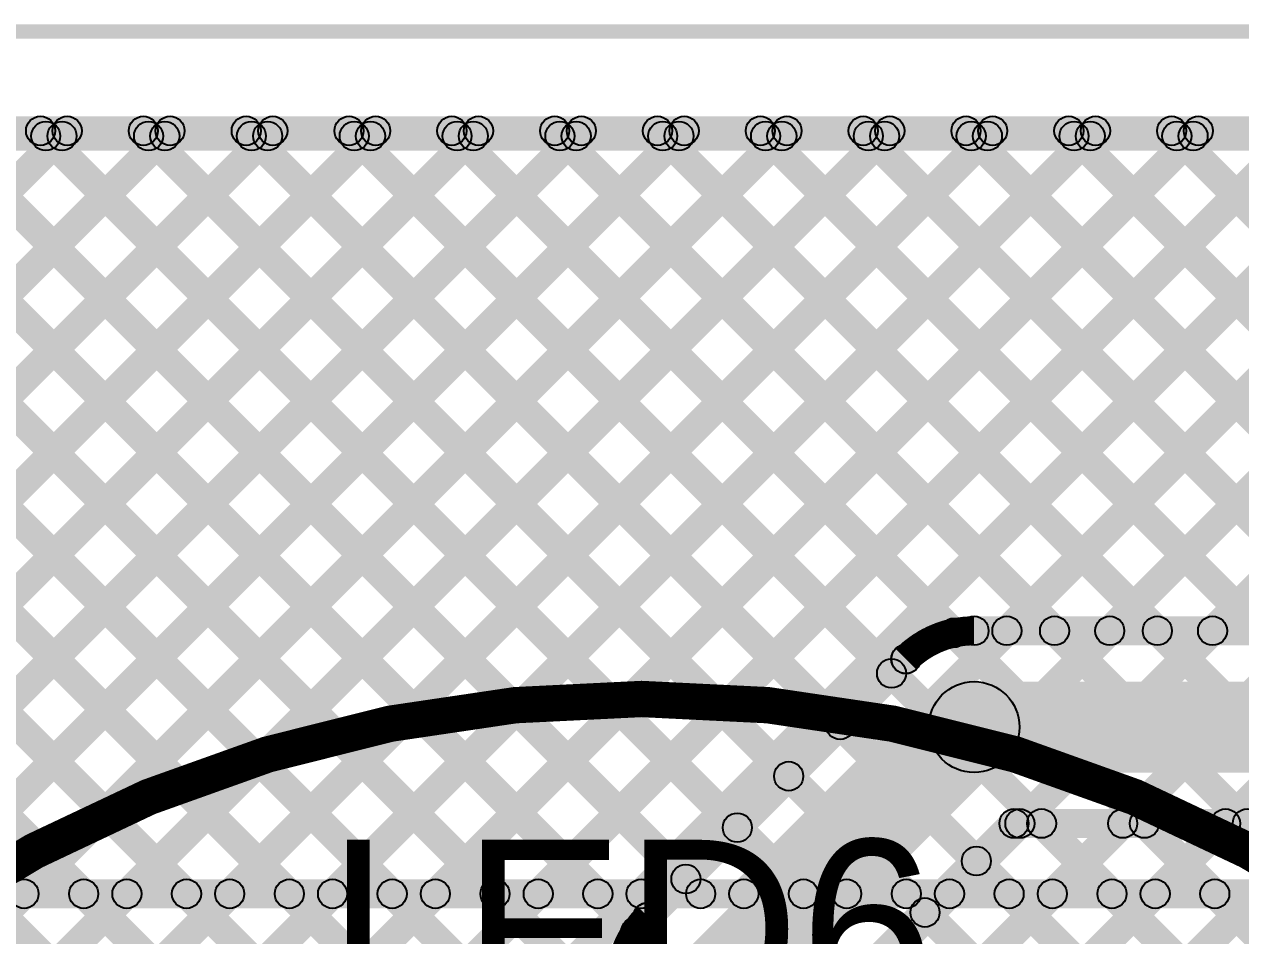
# Model space of a CAD drawing. Header units: millimetres. Extents: x 0 to 5.55, y 0 to 1.02.
# Drawn here: x 1.0908 to 1.4253, y 0.7736 to 1.0243 of the extents above; entities that cross this region are included whole.
import ezdxf

# ---------------------------------------------------------------- set-up
doc = ezdxf.new("R2010")
doc.units = ezdxf.units.MM
doc.header["$MEASUREMENT"] = 0
for name, color, linetype in [('BottomLayer', 5, 'Continuous'), ('Mechanical2', 216, 'Continuous'), ('TopLayer', 1, 'Continuous'), ('TopOverlay', 2, 'Continuous')]:
    doc.layers.add(name, color=color, linetype=linetype)

msp = doc.modelspace()

# ---------------------------------------------------------------- hatches: boundary and pattern name
at = {"layer": 'BottomLayer'}
for points in [[(0.054, 0.991), (0.054, 0.999), (5.502, 0.999), (5.502, 0.991)], [(0.89552, 0.78231), (0.88987, 0.78797), (1.09972, 0.99783), (1.10538, 0.99217)], [(0.8944, 0.99217), (0.90006, 0.99783), (1.10991, 0.78797), (1.10426, 0.78231)], [(0.92381, 0.78231), (0.91815, 0.78797), (1.12801, 0.99783), (1.13367, 0.99217)], [(0.92268, 0.99217), (0.92834, 0.99783), (1.1382, 0.78797), (1.13254, 0.78231)], [(0.95209, 0.78231), (0.94643, 0.78797), (1.15629, 0.99783), (1.16195, 0.99217)], [(0.95097, 0.99217), (0.95662, 0.99783), (1.16648, 0.78797), (1.16083, 0.78231)], [(0.98038, 0.78231), (0.97472, 0.78797), (1.18458, 0.99783), (1.19023, 0.99217)], [(0.97925, 0.99217), (0.98491, 0.99783), (1.19477, 0.78797), (1.18911, 0.78231)], [(1.00866, 0.78231), (1.003, 0.78797), (1.21286, 0.99783), (1.21852, 0.99217)], [(1.00754, 0.99217), (1.01319, 0.99783), (1.22305, 0.78797), (1.21739, 0.78231)], [(1.03694, 0.78231), (1.03129, 0.78797), (1.24115, 0.99783), (1.2468, 0.99217)], [(1.03582, 0.99217), (1.04148, 0.99783), (1.25134, 0.78797), (1.24568, 0.78231)], [(1.06523, 0.78231), (1.05957, 0.78797), (1.26943, 0.99783), (1.27509, 0.99217)], [(1.0641, 0.99217), (1.06976, 0.99783), (1.27962, 0.78797), (1.27396, 0.78231)], [(1.09351, 0.78231), (1.08786, 0.78797), (1.29771, 0.99783), (1.30337, 0.99217)], [(1.09239, 0.99217), (1.09805, 0.99783), (1.3079, 0.78797), (1.30225, 0.78231)], [(1.1218, 0.78231), (1.11614, 0.78797), (1.326, 0.99783), (1.33166, 0.99217)], [(1.12067, 0.99217), (1.12633, 0.99783), (1.33619, 0.78797), (1.33053, 0.78231)], [(1.15008, 0.78231), (1.14442, 0.78797), (1.35428, 0.99783), (1.35994, 0.99217)], [(1.14896, 0.99217), (1.15461, 0.99783), (1.36447, 0.78797), (1.35882, 0.78231)], [(1.17837, 0.78231), (1.17271, 0.78797), (1.38257, 0.99783), (1.38822, 0.99217)], [(1.17724, 0.99217), (1.1829, 0.99783), (1.39276, 0.78797), (1.3871, 0.78231)], [(1.20665, 0.78231), (1.20099, 0.78797), (1.41085, 0.99783), (1.41651, 0.99217)], [(1.20553, 0.99217), (1.21118, 0.99783), (1.42104, 0.78797), (1.41538, 0.78231)], [(1.23493, 0.78231), (1.22928, 0.78797), (1.43914, 0.99783), (1.44479, 0.99217)], [(1.23381, 0.99217), (1.23947, 0.99783), (1.44933, 0.78797), (1.44367, 0.78231)], [(1.26322, 0.78231), (1.25756, 0.78797), (1.46742, 0.99783), (1.47308, 0.99217)], [(1.26209, 0.99217), (1.26775, 0.99783), (1.47761, 0.78797), (1.47195, 0.78231)], [(1.2915, 0.78231), (1.28585, 0.78797), (1.4957, 0.99783), (1.50136, 0.99217)], [(1.29038, 0.99217), (1.29604, 0.99783), (1.50589, 0.78797), (1.50024, 0.78231)], [(1.31979, 0.78231), (1.31413, 0.78797), (1.52399, 0.99783), (1.52965, 0.99217)], [(1.31866, 0.99217), (1.32432, 0.99783), (1.53418, 0.78797), (1.52852, 0.78231)], [(1.34807, 0.78231), (1.34241, 0.78797), (1.55227, 0.99783), (1.55793, 0.99217)], [(1.34695, 0.99217), (1.3526, 0.99783), (1.56246, 0.78797), (1.55681, 0.78231)], [(1.37636, 0.78231), (1.3707, 0.78797), (1.58056, 0.99783), (1.58621, 0.99217)], [(1.37523, 0.99217), (1.38089, 0.99783), (1.59075, 0.78797), (1.58509, 0.78231)], [(1.40464, 0.78231), (1.39898, 0.78797), (1.60884, 0.99783), (1.6145, 0.99217)], [(1.40352, 0.99217), (1.40917, 0.99783), (1.61903, 0.78797), (1.61337, 0.78231)], [(0.807, 0.78114), (0.807, 0.78914), (1.618, 0.78914), (1.618, 0.78114)]]:
    msp.add_hatch(color=5, dxfattribs=at).paths.add_polyline_path(points)
h = msp.add_hatch(color=5, dxfattribs=at)
edge = h.paths.add_edge_path()
edge.add_arc((1.09522, 0.995), 0.004, 0, 360)
h = msp.add_hatch(color=5, dxfattribs=at)
edge = h.paths.add_edge_path()
edge.add_arc((1.10255, 0.995), 0.004, 0, 360)
h = msp.add_hatch(color=5, dxfattribs=at)
edge = h.paths.add_edge_path()
edge.add_arc((1.1235, 0.995), 0.004, 0, 360)
h = msp.add_hatch(color=5, dxfattribs=at)
edge = h.paths.add_edge_path()
edge.add_arc((1.13084, 0.995), 0.004, 0, 360)
h = msp.add_hatch(color=5, dxfattribs=at)
edge = h.paths.add_edge_path()
edge.add_arc((1.15179, 0.995), 0.004, 0, 360)
h = msp.add_hatch(color=5, dxfattribs=at)
edge = h.paths.add_edge_path()
edge.add_arc((1.15912, 0.995), 0.004, 0, 360)
h = msp.add_hatch(color=5, dxfattribs=at)
edge = h.paths.add_edge_path()
edge.add_arc((1.18007, 0.995), 0.004, 0, 360)
h = msp.add_hatch(color=5, dxfattribs=at)
edge = h.paths.add_edge_path()
edge.add_arc((1.18741, 0.995), 0.004, 0, 360)
h = msp.add_hatch(color=5, dxfattribs=at)
edge = h.paths.add_edge_path()
edge.add_arc((1.20835, 0.995), 0.004, 0, 360)
h = msp.add_hatch(color=5, dxfattribs=at)
edge = h.paths.add_edge_path()
edge.add_arc((1.21569, 0.995), 0.004, 0, 360)
h = msp.add_hatch(color=5, dxfattribs=at)
edge = h.paths.add_edge_path()
edge.add_arc((1.23664, 0.995), 0.004, 0, 360)
h = msp.add_hatch(color=5, dxfattribs=at)
edge = h.paths.add_edge_path()
edge.add_arc((1.24397, 0.995), 0.004, 0, 360)
h = msp.add_hatch(color=5, dxfattribs=at)
edge = h.paths.add_edge_path()
edge.add_arc((1.26492, 0.995), 0.004, 0, 360)
h = msp.add_hatch(color=5, dxfattribs=at)
edge = h.paths.add_edge_path()
edge.add_arc((1.27226, 0.995), 0.004, 0, 360)
h = msp.add_hatch(color=5, dxfattribs=at)
edge = h.paths.add_edge_path()
edge.add_arc((1.29321, 0.995), 0.004, 0, 360)
h = msp.add_hatch(color=5, dxfattribs=at)
edge = h.paths.add_edge_path()
edge.add_arc((1.30054, 0.995), 0.004, 0, 360)
h = msp.add_hatch(color=5, dxfattribs=at)
edge = h.paths.add_edge_path()
edge.add_arc((1.32149, 0.995), 0.004, 0, 360)
h = msp.add_hatch(color=5, dxfattribs=at)
edge = h.paths.add_edge_path()
edge.add_arc((1.32883, 0.995), 0.004, 0, 360)
h = msp.add_hatch(color=5, dxfattribs=at)
edge = h.paths.add_edge_path()
edge.add_arc((1.34978, 0.995), 0.004, 0, 360)
h = msp.add_hatch(color=5, dxfattribs=at)
edge = h.paths.add_edge_path()
edge.add_arc((1.35711, 0.995), 0.004, 0, 360)
h = msp.add_hatch(color=5, dxfattribs=at)
edge = h.paths.add_edge_path()
edge.add_arc((1.37806, 0.995), 0.004, 0, 360)
h = msp.add_hatch(color=5, dxfattribs=at)
edge = h.paths.add_edge_path()
edge.add_arc((1.3854, 0.995), 0.004, 0, 360)
h = msp.add_hatch(color=5, dxfattribs=at)
edge = h.paths.add_edge_path()
edge.add_arc((1.40634, 0.995), 0.004, 0, 360)
h = msp.add_hatch(color=5, dxfattribs=at)
edge = h.paths.add_edge_path()
edge.add_arc((1.41368, 0.995), 0.004, 0, 360)
h = msp.add_hatch(color=5, dxfattribs=at)
edge = h.paths.add_edge_path()
edge.add_arc((1.09068, 0.78514), 0.004, 0, 360)
h = msp.add_hatch(color=5, dxfattribs=at)
edge = h.paths.add_edge_path()
edge.add_arc((1.10709, 0.78514), 0.004, 0, 360)
h = msp.add_hatch(color=5, dxfattribs=at)
edge = h.paths.add_edge_path()
edge.add_arc((1.11897, 0.78514), 0.004, 0, 360)
h = msp.add_hatch(color=5, dxfattribs=at)
edge = h.paths.add_edge_path()
edge.add_arc((1.13537, 0.78514), 0.004, 0, 360)
h = msp.add_hatch(color=5, dxfattribs=at)
edge = h.paths.add_edge_path()
edge.add_arc((1.14725, 0.78514), 0.004, 0, 360)
h = msp.add_hatch(color=5, dxfattribs=at)
edge = h.paths.add_edge_path()
edge.add_arc((1.16365, 0.78514), 0.004, 0, 360)
h = msp.add_hatch(color=5, dxfattribs=at)
edge = h.paths.add_edge_path()
edge.add_arc((1.17554, 0.78514), 0.004, 0, 360)
h = msp.add_hatch(color=5, dxfattribs=at)
edge = h.paths.add_edge_path()
edge.add_arc((1.19194, 0.78514), 0.004, 0, 360)
h = msp.add_hatch(color=5, dxfattribs=at)
edge = h.paths.add_edge_path()
edge.add_arc((1.20382, 0.78514), 0.004, 0, 360)
h = msp.add_hatch(color=5, dxfattribs=at)
edge = h.paths.add_edge_path()
edge.add_arc((1.22022, 0.78514), 0.004, 0, 360)
h = msp.add_hatch(color=5, dxfattribs=at)
edge = h.paths.add_edge_path()
edge.add_arc((1.23211, 0.78514), 0.004, 0, 360)
h = msp.add_hatch(color=5, dxfattribs=at)
edge = h.paths.add_edge_path()
edge.add_arc((1.24851, 0.78514), 0.004, 0, 360)
h = msp.add_hatch(color=5, dxfattribs=at)
edge = h.paths.add_edge_path()
edge.add_arc((1.26039, 0.78514), 0.004, 0, 360)
h = msp.add_hatch(color=5, dxfattribs=at)
edge = h.paths.add_edge_path()
edge.add_arc((1.27679, 0.78514), 0.004, 0, 360)
h = msp.add_hatch(color=5, dxfattribs=at)
edge = h.paths.add_edge_path()
edge.add_arc((1.28867, 0.78514), 0.004, 0, 360)
h = msp.add_hatch(color=5, dxfattribs=at)
edge = h.paths.add_edge_path()
edge.add_arc((1.30508, 0.78514), 0.004, 0, 360)
h = msp.add_hatch(color=5, dxfattribs=at)
edge = h.paths.add_edge_path()
edge.add_arc((1.31696, 0.78514), 0.004, 0, 360)
h = msp.add_hatch(color=5, dxfattribs=at)
edge = h.paths.add_edge_path()
edge.add_arc((1.33336, 0.78514), 0.004, 0, 360)
h = msp.add_hatch(color=5, dxfattribs=at)
edge = h.paths.add_edge_path()
edge.add_arc((1.34524, 0.78514), 0.004, 0, 360)
h = msp.add_hatch(color=5, dxfattribs=at)
edge = h.paths.add_edge_path()
edge.add_arc((1.36164, 0.78514), 0.004, 0, 360)
h = msp.add_hatch(color=5, dxfattribs=at)
edge = h.paths.add_edge_path()
edge.add_arc((1.37353, 0.78514), 0.004, 0, 360)
h = msp.add_hatch(color=5, dxfattribs=at)
edge = h.paths.add_edge_path()
edge.add_arc((1.38993, 0.78514), 0.004, 0, 360)
h = msp.add_hatch(color=5, dxfattribs=at)
edge = h.paths.add_edge_path()
edge.add_arc((1.40181, 0.78514), 0.004, 0, 360)
h = msp.add_hatch(color=5, dxfattribs=at)
edge = h.paths.add_edge_path()
edge.add_arc((1.41821, 0.78514), 0.004, 0, 360)
at = {"layer": 'Mechanical2'}
msp.add_hatch(color=216, dxfattribs=at).paths.add_polyline_path([(0.00012, 1.02036), (0.00012, 1.0243), (5.5513, 1.0243), (5.5513, 1.02036)])
at = {"layer": 'TopLayer'}
for points in [[(0.055, 0.98957), (0.055, 0.99757), (5.503, 0.99757), (5.503, 0.98957)], [(0.45384, 0.34063), (0.44819, 0.34629), (1.09829, 0.9964), (1.10395, 0.99074)], [(0.46799, 0.32649), (0.46233, 0.33215), (1.12658, 0.9964), (1.13223, 0.99074)], [(0.48213, 0.31235), (0.47647, 0.31801), (1.15486, 0.9964), (1.16052, 0.99074)], [(0.50473, 0.30667), (0.49908, 0.31233), (1.18314, 0.9964), (1.1888, 0.99074)], [(0.53302, 0.30667), (0.52736, 0.31233), (1.21143, 0.9964), (1.21709, 0.99074)], [(0.5613, 0.30667), (0.55565, 0.31233), (1.23971, 0.9964), (1.24537, 0.99074)], [(0.58959, 0.30667), (0.58393, 0.31233), (1.268, 0.9964), (1.27365, 0.99074)], [(0.61787, 0.30667), (0.61221, 0.31233), (1.29628, 0.9964), (1.30194, 0.99074)], [(0.64616, 0.30667), (0.6405, 0.31233), (1.32457, 0.9964), (1.33022, 0.99074)], [(0.67444, 0.30667), (0.66878, 0.31233), (1.35285, 0.9964), (1.35851, 0.99074)], [(0.70272, 0.30667), (0.69707, 0.31233), (1.38114, 0.9964), (1.38679, 0.99074)], [(0.86755, 0.99074), (0.8732, 0.9964), (1.14192, 0.72768), (1.13626, 0.72203)], [(0.89583, 0.99074), (0.90149, 0.9964), (1.16655, 0.73133), (1.16089, 0.72568)], [(0.92412, 0.99074), (0.92977, 0.9964), (1.17733, 0.74883), (1.17168, 0.74318)], [(0.9524, 0.99074), (0.95806, 0.9964), (1.20562, 0.74883), (1.19996, 0.74318)], [(0.98068, 0.99074), (0.98634, 0.9964), (1.2339, 0.74883), (1.22825, 0.74318)], [(1.00897, 0.99074), (1.01462, 0.9964), (1.25733, 0.75369), (1.25168, 0.74803)], [(1.03725, 0.99074), (1.04291, 0.9964), (1.26178, 0.77753), (1.25612, 0.77187)], [(1.06554, 0.99074), (1.07119, 0.9964), (1.27556, 0.79203), (1.2699, 0.78638)], [(1.09382, 0.99074), (1.09948, 0.9964), (1.2897, 0.80618), (1.28404, 0.80052)], [(1.12211, 0.99074), (1.12776, 0.9964), (1.30384, 0.82032), (1.29818, 0.81466)], [(1.14818, 0.72384), (1.14252, 0.7295), (1.40942, 0.9964), (1.41508, 0.99074)], [(1.15039, 0.99074), (1.15605, 0.9964), (1.31798, 0.83446), (1.31233, 0.8288)], [(1.17867, 0.99074), (1.18433, 0.9964), (1.33213, 0.8486), (1.32647, 0.84294)], [(1.1958, 0.74318), (1.19014, 0.74883), (1.4377, 0.9964), (1.44336, 0.99074)], [(1.20696, 0.99074), (1.21262, 0.9964), (1.34927, 0.85974), (1.34361, 0.85408)], [(1.22408, 0.74318), (1.21843, 0.74883), (1.46599, 0.9964), (1.47164, 0.99074)], [(1.23524, 0.99074), (1.2409, 0.9964), (1.37697, 0.86033), (1.37131, 0.85467)], [(1.26353, 0.99074), (1.26918, 0.9964), (1.40525, 0.86033), (1.39959, 0.85467)], [(1.29181, 0.99074), (1.29747, 0.9964), (1.43354, 0.86033), (1.42788, 0.85467)], [(1.3201, 0.99074), (1.32575, 0.9964), (1.46182, 0.86033), (1.45616, 0.85467)], [(1.34838, 0.99074), (1.35404, 0.9964), (1.4901, 0.86033), (1.48445, 0.85467)], [(1.36386, 0.85467), (1.3582, 0.86033), (1.49427, 0.9964), (1.49993, 0.99074)], [(1.37666, 0.99074), (1.38232, 0.9964), (1.51839, 0.86033), (1.51273, 0.85467)], [(1.39215, 0.85467), (1.38649, 0.86033), (1.52256, 0.9964), (1.52821, 0.99074)], [(1.40495, 0.99074), (1.41061, 0.9964), (1.54667, 0.86033), (1.54102, 0.85467)], [(1.42043, 0.85467), (1.41477, 0.86033), (1.55084, 0.9964), (1.5565, 0.99074)], [(1.352, 0.8535), (1.352, 0.8615), (2.664, 0.8615), (2.664, 0.8535)], [(1.26513, 0.77595), (1.25947, 0.78161), (1.3304, 0.85253), (1.33606, 0.84688)], [(1.352, 0.8185), (1.352, 0.8435), (2.664, 0.8435), (2.664, 0.8185)], [(1.28985, 0.75117), (1.27217, 0.76885), (1.34316, 0.83984), (1.36084, 0.82216)], [(1.31033, 0.74458), (1.30468, 0.75023), (1.36177, 0.80733), (1.36743, 0.80167)], [(1.31033, 0.7462), (1.30468, 0.75186), (1.36015, 0.80733), (1.36581, 0.80167)], [(1.31783, 0.69551), (1.31218, 0.70116), (1.41834, 0.80733), (1.424, 0.80167)], [(1.31783, 0.72379), (1.31218, 0.72945), (1.39006, 0.80733), (1.39571, 0.80167)], [(1.31783, 0.66722), (1.31218, 0.67288), (1.44663, 0.80733), (1.45228, 0.80167)], [(1.36298, 0.8005), (1.36298, 0.8085), (2.65302, 0.8085), (2.65302, 0.8005)], [(1.36774, 0.80167), (1.3734, 0.80733), (1.8174, 0.36333), (1.81174, 0.35767)], [(1.39603, 0.80167), (1.40168, 0.80733), (1.84568, 0.36333), (1.84003, 0.35767)], [(1.42431, 0.80167), (1.42997, 0.80733), (1.87397, 0.36333), (1.86831, 0.35767)], [(1.3498, 0.79133), (1.35546, 0.79698), (1.78911, 0.36333), (1.78346, 0.35767)], [(1.33566, 0.77718), (1.34132, 0.78284), (1.76083, 0.36333), (1.75517, 0.35767)]]:
    msp.add_hatch(color=1, dxfattribs=at).paths.add_polyline_path(points)
h = msp.add_hatch(color=1, dxfattribs=at)
edge = h.paths.add_edge_path()
edge.add_arc((1.09665, 0.99357), 0.004, 0, 360)
h = msp.add_hatch(color=1, dxfattribs=at)
edge = h.paths.add_edge_path()
edge.add_arc((1.10112, 0.99357), 0.004, 0, 360)
h = msp.add_hatch(color=1, dxfattribs=at)
edge = h.paths.add_edge_path()
edge.add_arc((1.12493, 0.99357), 0.004, 0, 360)
h = msp.add_hatch(color=1, dxfattribs=at)
edge = h.paths.add_edge_path()
edge.add_arc((1.1294, 0.99357), 0.004, 0, 360)
h = msp.add_hatch(color=1, dxfattribs=at)
edge = h.paths.add_edge_path()
edge.add_arc((1.15322, 0.99357), 0.004, 0, 360)
h = msp.add_hatch(color=1, dxfattribs=at)
edge = h.paths.add_edge_path()
edge.add_arc((1.15769, 0.99357), 0.004, 0, 360)
h = msp.add_hatch(color=1, dxfattribs=at)
edge = h.paths.add_edge_path()
edge.add_arc((1.1815, 0.99357), 0.004, 0, 360)
h = msp.add_hatch(color=1, dxfattribs=at)
edge = h.paths.add_edge_path()
edge.add_arc((1.18597, 0.99357), 0.004, 0, 360)
h = msp.add_hatch(color=1, dxfattribs=at)
edge = h.paths.add_edge_path()
edge.add_arc((1.20979, 0.99357), 0.004, 0, 360)
h = msp.add_hatch(color=1, dxfattribs=at)
edge = h.paths.add_edge_path()
edge.add_arc((1.21426, 0.99357), 0.004, 0, 360)
h = msp.add_hatch(color=1, dxfattribs=at)
edge = h.paths.add_edge_path()
edge.add_arc((1.23807, 0.99357), 0.004, 0, 360)
h = msp.add_hatch(color=1, dxfattribs=at)
edge = h.paths.add_edge_path()
edge.add_arc((1.24254, 0.99357), 0.004, 0, 360)
h = msp.add_hatch(color=1, dxfattribs=at)
edge = h.paths.add_edge_path()
edge.add_arc((1.26636, 0.99357), 0.004, 0, 360)
h = msp.add_hatch(color=1, dxfattribs=at)
edge = h.paths.add_edge_path()
edge.add_arc((1.27083, 0.99357), 0.004, 0, 360)
h = msp.add_hatch(color=1, dxfattribs=at)
edge = h.paths.add_edge_path()
edge.add_arc((1.29464, 0.99357), 0.004, 0, 360)
h = msp.add_hatch(color=1, dxfattribs=at)
edge = h.paths.add_edge_path()
edge.add_arc((1.29911, 0.99357), 0.004, 0, 360)
h = msp.add_hatch(color=1, dxfattribs=at)
edge = h.paths.add_edge_path()
edge.add_arc((1.32292, 0.99357), 0.004, 0, 360)
h = msp.add_hatch(color=1, dxfattribs=at)
edge = h.paths.add_edge_path()
edge.add_arc((1.32739, 0.99357), 0.004, 0, 360)
h = msp.add_hatch(color=1, dxfattribs=at)
edge = h.paths.add_edge_path()
edge.add_arc((1.35121, 0.99357), 0.004, 0, 360)
h = msp.add_hatch(color=1, dxfattribs=at)
edge = h.paths.add_edge_path()
edge.add_arc((1.35568, 0.99357), 0.004, 0, 360)
h = msp.add_hatch(color=1, dxfattribs=at)
edge = h.paths.add_edge_path()
edge.add_arc((1.37949, 0.99357), 0.004, 0, 360)
h = msp.add_hatch(color=1, dxfattribs=at)
edge = h.paths.add_edge_path()
edge.add_arc((1.38396, 0.99357), 0.004, 0, 360)
h = msp.add_hatch(color=1, dxfattribs=at)
edge = h.paths.add_edge_path()
edge.add_arc((1.40778, 0.99357), 0.004, 0, 360)
h = msp.add_hatch(color=1, dxfattribs=at)
edge = h.paths.add_edge_path()
edge.add_arc((1.41225, 0.99357), 0.004, 0, 360)
h = msp.add_hatch(color=1, dxfattribs=at)
edge = h.paths.add_edge_path()
edge.add_arc((1.34644, 0.85691), 0.004, 0, 360)
h = msp.add_hatch(color=1, dxfattribs=at)
edge = h.paths.add_edge_path()
edge.add_arc((1.352, 0.8575), 0.004, 0, 360)
h = msp.add_hatch(color=1, dxfattribs=at)
edge = h.paths.add_edge_path()
edge.add_arc((1.352, 0.8575), 0.004, 0, 360)
h = msp.add_hatch(color=1, dxfattribs=at)
edge = h.paths.add_edge_path()
edge.add_arc((1.352, 0.8575), 0.004, 0, 360)
h = msp.add_hatch(color=1, dxfattribs=at)
edge = h.paths.add_edge_path()
edge.add_arc((1.36103, 0.8575), 0.004, 0, 360)
h = msp.add_hatch(color=1, dxfattribs=at)
edge = h.paths.add_edge_path()
edge.add_arc((1.37414, 0.8575), 0.004, 0, 360)
h = msp.add_hatch(color=1, dxfattribs=at)
edge = h.paths.add_edge_path()
edge.add_arc((1.38932, 0.8575), 0.004, 0, 360)
h = msp.add_hatch(color=1, dxfattribs=at)
edge = h.paths.add_edge_path()
edge.add_arc((1.40242, 0.8575), 0.004, 0, 360)
h = msp.add_hatch(color=1, dxfattribs=at)
edge = h.paths.add_edge_path()
edge.add_arc((1.4176, 0.8575), 0.004, 0, 360)
h = msp.add_hatch(color=1, dxfattribs=at)
edge = h.paths.add_edge_path()
edge.add_arc((1.33323, 0.8497), 0.004, 0, 360)
h = msp.add_hatch(color=1, dxfattribs=at)
edge = h.paths.add_edge_path()
edge.add_arc((1.33323, 0.8497), 0.004, 0, 360)
h = msp.add_hatch(color=1, dxfattribs=at)
edge = h.paths.add_edge_path()
edge.add_arc((1.33326, 0.84974), 0.004, 0, 360)
h = msp.add_hatch(color=1, dxfattribs=at)
edge = h.paths.add_edge_path()
edge.add_arc((1.3293, 0.84577), 0.004, 0, 360)
h = msp.add_hatch(color=1, dxfattribs=at)
edge = h.paths.add_edge_path()
edge.add_arc((1.352, 0.831), 0.0125, 0, 360)
h = msp.add_hatch(color=1, dxfattribs=at)
edge = h.paths.add_edge_path()
edge.add_arc((1.352, 0.831), 0.0125, 0, 360)
h = msp.add_hatch(color=1, dxfattribs=at)
edge = h.paths.add_edge_path()
edge.add_arc((1.31515, 0.83163), 0.004, 0, 360)
h = msp.add_hatch(color=1, dxfattribs=at)
edge = h.paths.add_edge_path()
edge.add_arc((1.30101, 0.81749), 0.004, 0, 360)
h = msp.add_hatch(color=1, dxfattribs=at)
edge = h.paths.add_edge_path()
edge.add_arc((1.28687, 0.80335), 0.004, 0, 360)
h = msp.add_hatch(color=1, dxfattribs=at)
edge = h.paths.add_edge_path()
edge.add_arc((1.36298, 0.8045), 0.004, 0, 360)
h = msp.add_hatch(color=1, dxfattribs=at)
edge = h.paths.add_edge_path()
edge.add_arc((1.36298, 0.8045), 0.004, 0, 360)
h = msp.add_hatch(color=1, dxfattribs=at)
edge = h.paths.add_edge_path()
edge.add_arc((1.3646, 0.8045), 0.004, 0, 360)
h = msp.add_hatch(color=1, dxfattribs=at)
edge = h.paths.add_edge_path()
edge.add_arc((1.37057, 0.8045), 0.004, 0, 360)
h = msp.add_hatch(color=1, dxfattribs=at)
edge = h.paths.add_edge_path()
edge.add_arc((1.39289, 0.8045), 0.004, 0, 360)
h = msp.add_hatch(color=1, dxfattribs=at)
edge = h.paths.add_edge_path()
edge.add_arc((1.39885, 0.8045), 0.004, 0, 360)
h = msp.add_hatch(color=1, dxfattribs=at)
edge = h.paths.add_edge_path()
edge.add_arc((1.42117, 0.8045), 0.004, 0, 360)
h = msp.add_hatch(color=1, dxfattribs=at)
edge = h.paths.add_edge_path()
edge.add_arc((1.42714, 0.8045), 0.004, 0, 360)
h = msp.add_hatch(color=1, dxfattribs=at)
edge = h.paths.add_edge_path()
edge.add_arc((1.35263, 0.79415), 0.004, 0, 360)
h = msp.add_hatch(color=1, dxfattribs=at)
edge = h.paths.add_edge_path()
edge.add_arc((1.27273, 0.7892), 0.004, 0, 360)
h = msp.add_hatch(color=1, dxfattribs=at)
edge = h.paths.add_edge_path()
edge.add_arc((1.33849, 0.78001), 0.004, 0, 360)
h = msp.add_hatch(color=1, dxfattribs=at)
edge = h.paths.add_edge_path()
edge.add_arc((1.26227, 0.77874), 0.004, 0, 360)
h = msp.add_hatch(color=1, dxfattribs=at)
edge = h.paths.add_edge_path()
edge.add_arc((1.2623, 0.77878), 0.004, 0, 360)
h = msp.add_hatch(color=1, dxfattribs=at)
edge = h.paths.add_edge_path()
edge.add_arc((1.2623, 0.77878), 0.004, 0, 360)
h = msp.add_hatch(color=1, dxfattribs=at)
edge = h.paths.add_edge_path()
edge.add_arc((1.25895, 0.7747), 0.004, 0, 360)

# ---------------------------------------------------------------- linework, layer by layer
at = {"layer": 'BottomLayer'}
for centre in [(1.09522, 0.995), (1.10255, 0.995), (1.1235, 0.995), (1.13084, 0.995), (1.15179, 0.995), (1.15912, 0.995), (1.18007, 0.995), (1.18741, 0.995), (1.20835, 0.995), (1.21569, 0.995), (1.23664, 0.995), (1.24397, 0.995), (1.26492, 0.995), (1.27226, 0.995), (1.29321, 0.995), (1.30054, 0.995), (1.32149, 0.995), (1.32883, 0.995), (1.34978, 0.995), (1.35711, 0.995), (1.37806, 0.995), (1.3854, 0.995), (1.40634, 0.995), (1.41368, 0.995), (1.09068, 0.78514), (1.10709, 0.78514), (1.11897, 0.78514), (1.13537, 0.78514), (1.14725, 0.78514), (1.16365, 0.78514), (1.17554, 0.78514), (1.19194, 0.78514), (1.20382, 0.78514), (1.22022, 0.78514), (1.23211, 0.78514), (1.24851, 0.78514), (1.26039, 0.78514), (1.27679, 0.78514), (1.28867, 0.78514), (1.30508, 0.78514), (1.31696, 0.78514), (1.33336, 0.78514), (1.34524, 0.78514), (1.36164, 0.78514), (1.37353, 0.78514), (1.38993, 0.78514), (1.40181, 0.78514), (1.41821, 0.78514)]:
    msp.add_circle(centre, 0.004, dxfattribs=at)
at = {"layer": 'TopLayer', "const_width": 0.008}
for points in [[(1.33323, 0.8497, -0.199375), (1.352, 0.8575)], [(1.33326, 0.84974, -0.198912), (1.352, 0.8575)], [(1.25451, 0.76001, -0.199375), (1.2623, 0.77878)], [(1.25451, 0.76001, -0.198912), (1.26227, 0.77874)]]:
    msp.add_lwpolyline(points, format="xyb", dxfattribs=at)
at = {"layer": 'TopLayer'}
for centre, radius in [((1.09665, 0.99357), 0.004), ((1.10112, 0.99357), 0.004), ((1.12493, 0.99357), 0.004), ((1.1294, 0.99357), 0.004), ((1.15322, 0.99357), 0.004), ((1.15769, 0.99357), 0.004), ((1.1815, 0.99357), 0.004), ((1.18597, 0.99357), 0.004), ((1.20979, 0.99357), 0.004), ((1.21426, 0.99357), 0.004), ((1.23807, 0.99357), 0.004), ((1.24254, 0.99357), 0.004), ((1.26636, 0.99357), 0.004), ((1.27083, 0.99357), 0.004), ((1.29464, 0.99357), 0.004), ((1.29911, 0.99357), 0.004), ((1.32292, 0.99357), 0.004), ((1.32739, 0.99357), 0.004), ((1.35121, 0.99357), 0.004), ((1.35568, 0.99357), 0.004), ((1.37949, 0.99357), 0.004), ((1.38396, 0.99357), 0.004), ((1.40778, 0.99357), 0.004), ((1.41225, 0.99357), 0.004), ((1.34644, 0.85691), 0.004), ((1.352, 0.8575), 0.004), ((1.352, 0.8575), 0.004), ((1.352, 0.8575), 0.004), ((1.36103, 0.8575), 0.004), ((1.37414, 0.8575), 0.004), ((1.38932, 0.8575), 0.004), ((1.40242, 0.8575), 0.004), ((1.4176, 0.8575), 0.004), ((1.33323, 0.8497), 0.004), ((1.33323, 0.8497), 0.004), ((1.33326, 0.84974), 0.004), ((1.3293, 0.84577), 0.004), ((1.352, 0.831), 0.0125), ((1.352, 0.831), 0.0125), ((1.31515, 0.83163), 0.004), ((1.30101, 0.81749), 0.004), ((1.28687, 0.80335), 0.004), ((1.36298, 0.8045), 0.004), ((1.36298, 0.8045), 0.004), ((1.3646, 0.8045), 0.004), ((1.37057, 0.8045), 0.004), ((1.39289, 0.8045), 0.004), ((1.39885, 0.8045), 0.004), ((1.42117, 0.8045), 0.004), ((1.42714, 0.8045), 0.004), ((1.35263, 0.79415), 0.004), ((1.27273, 0.7892), 0.004), ((1.33849, 0.78001), 0.004), ((1.26227, 0.77874), 0.004), ((1.2623, 0.77878), 0.004), ((1.2623, 0.77878), 0.004), ((1.25895, 0.7747), 0.004)]:
    msp.add_circle(centre, radius, dxfattribs=at)
at = {"layer": 'TopOverlay', "const_width": 0.01}
msp.add_lwpolyline([(1.61486, 0.4844, 1), (0.9062, 0.4844, 1)], format="xyb", close=True, dxfattribs=at)

# ---------------------------------------------------------------- texts
at = {"layer": 'TopOverlay'}
msp.add_text('LED6', height=0.05, dxfattribs=at).set_placement((1.174, 0.75))

doc.saveas('drawing.dxf')
